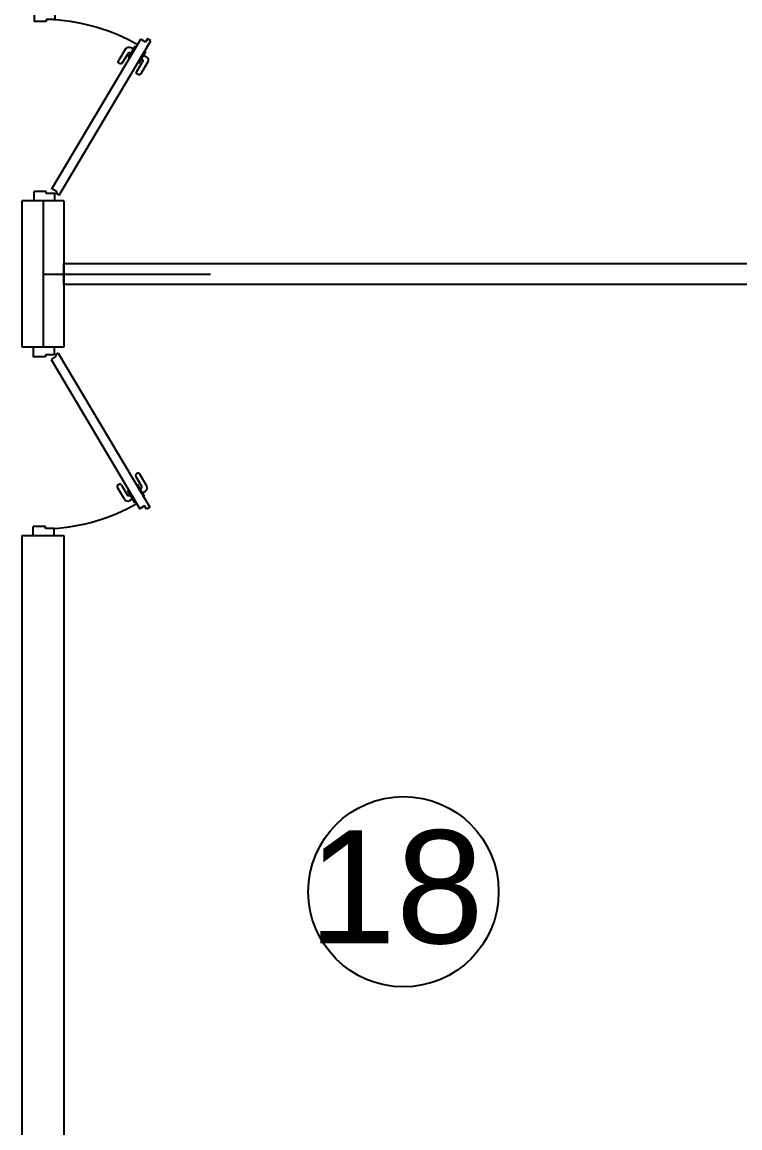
# Model space of a CAD drawing. Header units: millimetres. Extents: x 42452 to 2852333, y -419346 to 834876.
# Drawn here: x 2615426 to 2618856, y 657131 to 662416 of the extents above; entities that cross this region are included whole.
import ezdxf

# ---------------------------------------------------------------- set-up
doc = ezdxf.new("R2010")
doc.units = ezdxf.units.MM
doc.layers.add('memar', color=7, linetype='Continuous', lineweight=25)
doc.layers.add('ДВЕРИ', color=7, linetype='Continuous', lineweight=5)
doc.styles.add('СГЕНЕРИР_СТИЛЬ_1', font='arial.ttf')

# ---------------------------------------------------------------- blocks, each defined once
blk = doc.blocks.new('qapi 700')
at = {"layer": 'ДВЕРИ', "color": 251, "lineweight": 25, "true_color": 0x636466}
for p, q in [((1281619.6, 90085.8), (1281659.2, 90085.8)), ((1281659.2, 90033.9), (1281659.2, 90085.8)), ((1282419.6, 90085.8), (1282379.9, 90085.8)), ((1282379.9, 90033.9), (1282379.9, 90085.2)), ((1281619.6, 89997.1), (1281651.3, 89997.1)), ((1281651.3, 89997.1), (1281651.3, 90033.9)), ((1281651.3, 90033.9), (1281659.2, 90033.9)), ((1282368.3, 90009.8), (1281734.7, 89633.4)), ((1282381.6, 89987.4), (1282368.3, 90009.8)), ((1282387.8, 90033.9), (1282379.9, 90033.9)), ((1282387.8, 89997.1), (1282387.8, 90033.9)), ((1282419.6, 89997.1), (1282387.8, 89997.1)), ((1282419.6, 89997.1), (1282387.8, 89997.1)), ((1282395.4, 89979.8), (1281741.3, 89591.2)), ((1282388.4, 89991.5), (1282381.6, 89987.4)), ((1282395.4, 89979.8), (1282388.4, 89991.5)), ((1281775.1, 89697.9), (1281825.6, 89727.9)), ((1281836.4, 89725.1), (1281838, 89722.4)), ((1281811.6, 89685.5), (1281761.9, 89655.9)), ((1281776.4, 89664.6), (1281769.5, 89676.2)), ((1281791.5, 89676.3), (1281792.8, 89674.3)), ((1281835.3, 89711.6), (1281794.3, 89687.2)), ((1281814.4, 89680.8), (1281811.6, 89685.5)), ((1281746.9, 89612.9), (1281734.7, 89633.4)), ((1281761.9, 89655.9), (1281764.7, 89651.2)), ((1281787.4, 89612.9), (1281837.2, 89642.5)), ((1281802, 89621.6), (1281809.2, 89609.3)), ((1281819.9, 89628.6), (1281818.3, 89631.3)), ((1281871.8, 89650.1), (1281830.8, 89625.8)), ((1281831, 89603.8), (1281881.5, 89633.8)), ((1281837.2, 89642.5), (1281834.8, 89646.5)), ((1281884.3, 89644.7), (1281882.7, 89647.4)), ((1281733.2, 89604.8), (1281746.9, 89612.9)), ((1281741.3, 89591.2), (1281733.2, 89604.8)), ((1281785, 89616.9), (1281787.4, 89612.9))]:
    blk.add_line(p, q, dxfattribs=at)
for centre, radius, start, end in [((1282471.1, 90051.9), 821.4, 183.4077, 209.5706), ((1281829.6, 89721.1), 7.94, 30.7133, 120.7133), ((1281831.2, 89718.4), 7.94, 300.7133, 30.7133), ((1281783.2, 89684.3), 15.9, 120.7133, 210.7133), ((1281798.4, 89680.4), 7.94, 120.7133, 210.7133), ((1281826.8, 89632.6), 7.94, 210.7133, 300.7133), ((1281875.8, 89643.3), 7.94, 30.7133, 120.7133), ((1281877.4, 89640.6), 7.94, 300.7133, 30.7133), ((1281822.9, 89617.4), 15.9, 210.7133, 300.7133)]:
    blk.add_arc(centre, radius, start, end, dxfattribs=at)

msp = doc.modelspace()

# ---------------------------------------------------------------- linework, layer by layer
at = {"layer": 'memar', "color": 0, "lineweight": 25}
for points in [[(2615426.14, 660861.54702), (2615426.14, 661561.54703)], [(2615626.14, 661561.54703), (2615426.14, 661561.54703)], [(2615626.14, 661561.54703), (2615626.14, 660861.54702)], [(2615626.14, 660861.54702), (2615426.14, 660861.54702)], [(2615626.14, 659961.54703), (2615626.14, 654662.03873), (2615426.14, 654662.03873), (2615426.14, 659961.54703)], [(2615426.14, 659961.54703), (2615626.14, 659961.54703)]]:
    msp.add_lwpolyline(points, dxfattribs=at)
at = {"layer": 'memar', "lineweight": 25}
for points in [[(2615526.14, 661561.54703), (2615526.14, 660861.54702)], [(2615526.14, 661211.54702), (2616326.14, 661211.54702)]]:
    msp.add_lwpolyline(points, dxfattribs=at)
at = {"layer": 'memar', "color": 0, "lineweight": 25}
msp.add_lwpolyline([(2618926.13986, 661161.54702), (2615626.14, 661161.54702), (2615626.14, 661261.54702), (2618926.13986, 661261.54702)], close=True, dxfattribs=at)
msp.add_circle((2617248.62902, 658259.54488), 454.87332, dxfattribs=at)

# ---------------------------------------------------------------- block references
for p, xscale, yscale, zscale, rotation in [((2717055.87949, 2107504.81293), -1.127511823903376, 1.127511823903376, 1.127511823903376, 90), ((2716990.40951, -784211.13955), 1.126832967059133, 1.126832967059133, 1.126832967059133, 90.00000000000001)]:
    msp.add_blockref('qapi 700', p, dxfattribs=dict(at, xscale=xscale, yscale=yscale, zscale=zscale, rotation=rotation))

# ---------------------------------------------------------------- texts
at = {"layer": 'memar', "linetype": 'Continuous', "lineweight": 25, "insert": (2617632.36902, 658553.00047), "char_height": 540, "attachment_point": 3, "style": 'СГЕНЕРИР_СТИЛЬ_1'}
msp.add_mtext('1{\\fArial|b0|i0|c238|p38;8}', dxfattribs=at)

doc.saveas('drawing.dxf')
